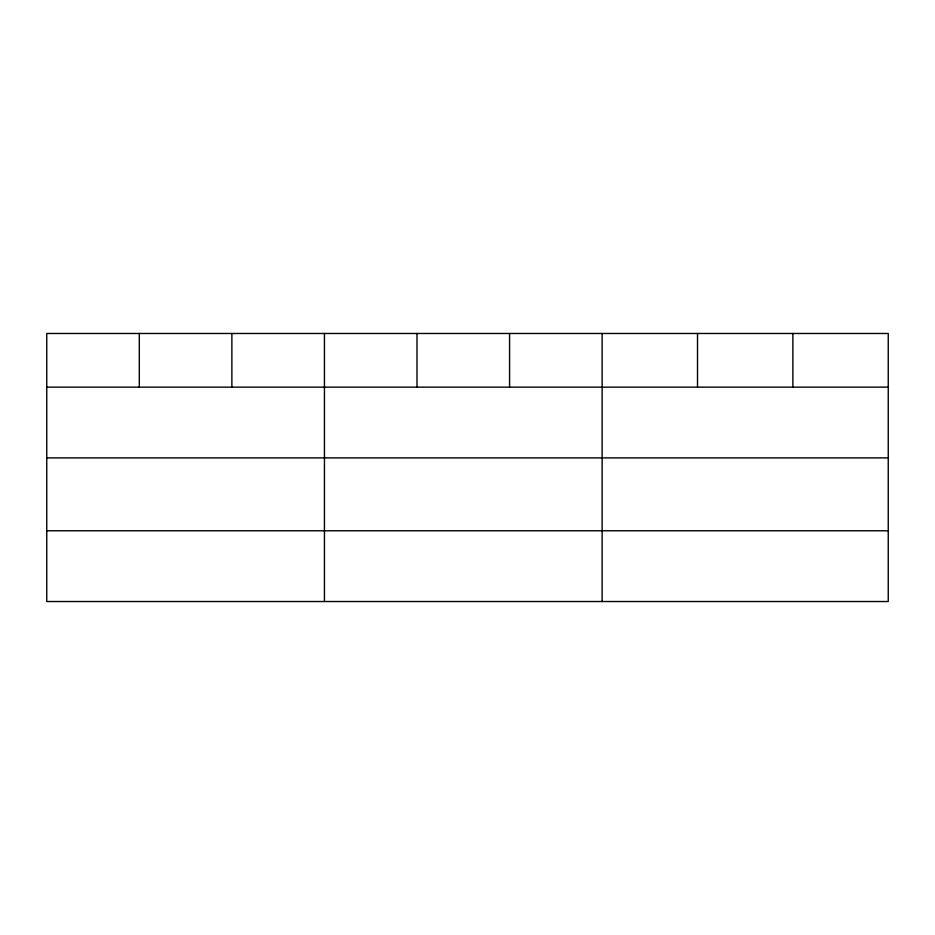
<?xml version="1.0" encoding="UTF-8"?>
<svg xmlns="http://www.w3.org/2000/svg" width="935" height="935" viewBox="0 0 935 935"><rect width="100%" height="100%" fill="white"/><g stroke="black" fill="none" stroke-linecap="round" stroke-linejoin="round"><path stroke-width="1.4" d="M888.25 457.893L888.25 333.479L46.75 333.479L46.75 601.521L888.25 601.521L888.25 457.893L46.75 457.893M46.75 387.148L888.25 387.148M46.75 530.776L888.25 530.776M792.88 333.479L792.88 387.148M697.51 333.479L697.51 387.148M602.14 333.479L602.14 601.521M509.575 333.479L509.575 387.148M417.01 333.479L417.01 387.148M324.445 333.479L324.445 601.521M231.88 333.479L231.88 387.148M139.315 333.479L139.315 387.148"/></g></svg>
